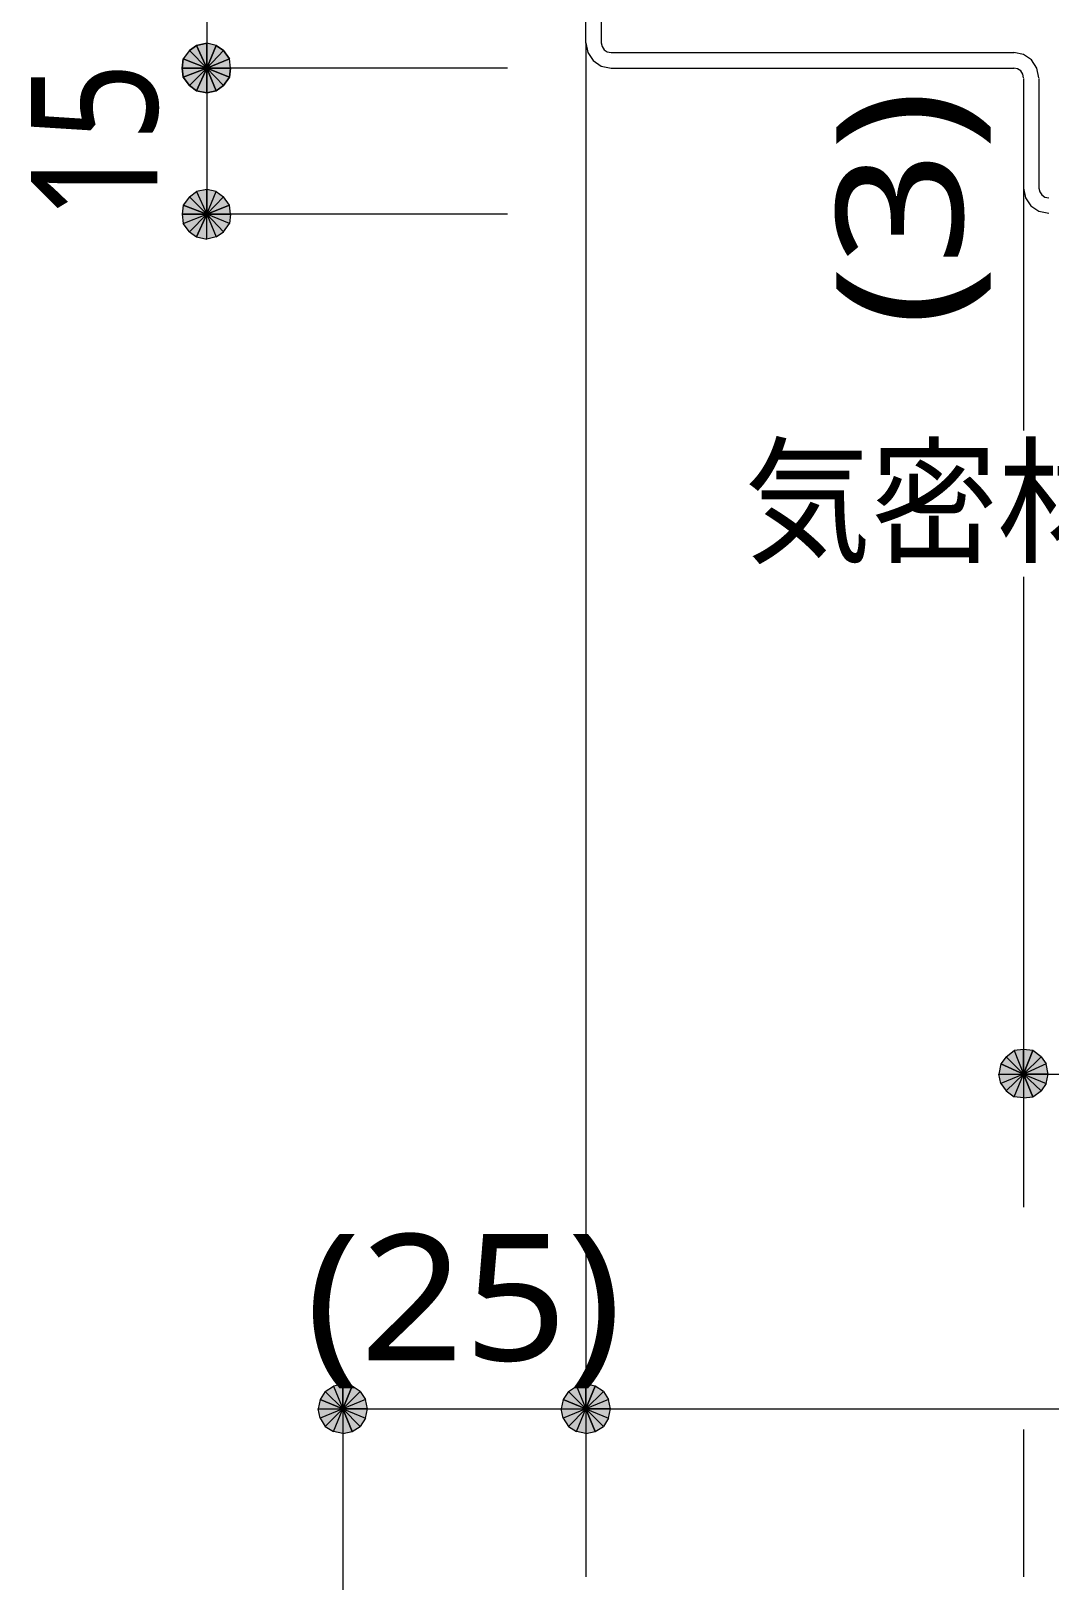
# Model space of a CAD drawing. Header units: millimetres. Extents: x 0 to 420, y 0 to 297.
# Drawn here: x 121.27 to 142.19, y 219.18 to 251.04 of the extents above; entities that cross this region are included whole.
import ezdxf
from ezdxf.enums import TextEntityAlignment as Align

# ---------------------------------------------------------------- set-up
doc = ezdxf.new("R2010")
doc.units = ezdxf.units.MM
doc.styles.add('kst32b', font='NotoSansJP-Variable.ttf')

msp = doc.modelspace()

# ---------------------------------------------------------------- hatches: boundary and pattern name
h = msp.add_hatch(color=7)
h.paths.add_polyline_path([(124.883, 250.783), (124.672, 250.74), (124.883, 250.275), (124.883, 250.783)])
h.paths.add_polyline_path([(124.672, 250.74), (124.883, 250.275), (124.524, 250.634), (124.672, 250.74)])
h.paths.add_polyline_path([(124.883, 250.275), (124.524, 250.634), (124.396, 250.465), (124.883, 250.275)])
h = msp.add_hatch(color=7)
h.paths.add_polyline_path([(125.074, 250.74), (124.883, 250.783), (124.883, 250.275), (125.074, 250.74)])
h.paths.add_polyline_path([(124.883, 250.783), (124.883, 250.275), (124.672, 250.74), (124.883, 250.783)])
h.paths.add_polyline_path([(124.883, 250.275), (124.672, 250.74), (124.524, 250.634), (124.883, 250.275)])
h = msp.add_hatch(color=7)
h.paths.add_polyline_path([(125.074, 250.74), (124.883, 250.783), (124.883, 250.275), (125.074, 250.74)])
h.paths.add_polyline_path([(124.883, 250.783), (124.883, 250.275), (124.672, 250.74), (124.883, 250.783)])
h.paths.add_polyline_path([(124.883, 250.275), (124.672, 250.74), (124.524, 250.634), (124.883, 250.275)])
h = msp.add_hatch(color=7)
h.paths.add_polyline_path([(125.349, 250.465), (125.222, 250.634), (124.883, 250.275), (125.349, 250.465)])
h.paths.add_polyline_path([(125.222, 250.634), (124.883, 250.275), (125.074, 250.74), (125.222, 250.634)])
h.paths.add_polyline_path([(124.883, 250.275), (125.074, 250.74), (124.883, 250.783), (124.883, 250.275)])
h = msp.add_hatch(color=7)
h.paths.add_polyline_path([(125.37, 250.275), (125.349, 250.465), (124.883, 250.275), (125.37, 250.275)])
h.paths.add_polyline_path([(125.349, 250.465), (124.883, 250.275), (125.222, 250.634), (125.349, 250.465)])
h.paths.add_polyline_path([(124.883, 250.275), (125.222, 250.634), (125.074, 250.74), (124.883, 250.275)])
h = msp.add_hatch(color=7)
h.paths.add_polyline_path([(125.37, 250.275), (125.349, 250.465), (124.883, 250.275), (125.37, 250.275)])
h.paths.add_polyline_path([(125.349, 250.465), (124.883, 250.275), (125.222, 250.634), (125.349, 250.465)])
h.paths.add_polyline_path([(124.883, 250.275), (125.222, 250.634), (125.074, 250.74), (124.883, 250.275)])
h = msp.add_hatch(color=7)
h.paths.add_polyline_path([(124.524, 250.634), (124.396, 250.465), (124.883, 250.275), (124.524, 250.634)])
h.paths.add_polyline_path([(124.396, 250.465), (124.883, 250.275), (124.375, 250.275), (124.396, 250.465)])
h.paths.add_polyline_path([(124.883, 250.275), (124.375, 250.275), (124.396, 250.084), (124.883, 250.275)])
h = msp.add_hatch(color=7)
h.paths.add_polyline_path([(124.524, 250.634), (124.396, 250.465), (124.883, 250.275), (124.524, 250.634)])
h.paths.add_polyline_path([(124.396, 250.465), (124.883, 250.275), (124.375, 250.275), (124.396, 250.465)])
h = msp.add_hatch(color=7)
h.paths.add_polyline_path([(124.396, 250.465), (124.375, 250.275), (124.883, 250.275), (124.396, 250.465)])
h.paths.add_polyline_path([(124.375, 250.275), (124.883, 250.275), (124.396, 250.084), (124.375, 250.275)])
h.paths.add_polyline_path([(124.883, 250.275), (124.396, 250.084), (124.524, 249.915), (124.883, 250.275)])
h = msp.add_hatch(color=7)
h.paths.add_polyline_path([(125.222, 249.915), (125.349, 250.084), (124.883, 250.275), (125.222, 249.915)])
h.paths.add_polyline_path([(125.349, 250.084), (124.883, 250.275), (125.37, 250.275), (125.349, 250.084)])
h.paths.add_polyline_path([(124.883, 250.275), (125.37, 250.275), (125.349, 250.465), (124.883, 250.275)])
h = msp.add_hatch(color=7)
h.paths.add_polyline_path([(124.375, 250.275), (124.396, 250.084), (124.883, 250.275), (124.375, 250.275)])
h.paths.add_polyline_path([(124.396, 250.084), (124.883, 250.275), (124.524, 249.915), (124.396, 250.084)])
h.paths.add_polyline_path([(124.883, 250.275), (124.524, 249.915), (124.672, 249.809), (124.883, 250.275)])
h = msp.add_hatch(color=7)
h.paths.add_polyline_path([(124.396, 250.084), (124.524, 249.915), (124.883, 250.275), (124.396, 250.084)])
h.paths.add_polyline_path([(124.524, 249.915), (124.883, 250.275), (124.672, 249.809), (124.524, 249.915)])
h.paths.add_polyline_path([(124.883, 250.275), (124.672, 249.809), (124.883, 249.767), (124.883, 250.275)])
h = msp.add_hatch(color=7)
h.paths.add_polyline_path([(124.524, 249.915), (124.672, 249.809), (124.883, 250.275), (124.524, 249.915)])
h.paths.add_polyline_path([(124.672, 249.809), (124.883, 250.275), (124.883, 249.767), (124.672, 249.809)])
h.paths.add_polyline_path([(124.883, 250.275), (124.883, 249.767), (125.074, 249.809), (124.883, 250.275)])
h = msp.add_hatch(color=7)
h.paths.add_polyline_path([(124.672, 249.809), (124.883, 249.767), (124.883, 250.275), (124.672, 249.809)])
h.paths.add_polyline_path([(124.883, 249.767), (124.883, 250.275), (125.074, 249.809), (124.883, 249.767)])
h.paths.add_polyline_path([(124.883, 250.275), (125.074, 249.809), (125.222, 249.915), (124.883, 250.275)])
h = msp.add_hatch(color=7)
h.paths.add_polyline_path([(124.883, 249.767), (125.074, 249.809), (124.883, 250.275), (124.883, 249.767)])
h.paths.add_polyline_path([(125.074, 249.809), (124.883, 250.275), (125.222, 249.915), (125.074, 249.809)])
h.paths.add_polyline_path([(124.883, 250.275), (125.222, 249.915), (125.349, 250.084), (124.883, 250.275)])
for points in [[(125.349, 250.084), (125.37, 250.275), (124.883, 250.275), (125.349, 250.084)], [(124.396, 247.459), (124.375, 247.269), (124.883, 247.269), (124.396, 247.459)], [(141.859, 230.082), (141.669, 230.103), (141.669, 229.595), (141.859, 230.082)], [(127.868, 223.181), (127.677, 223.224), (127.677, 222.716), (127.868, 223.181)], [(132.863, 223.181), (132.673, 223.224), (132.673, 222.716), (132.863, 223.181)]]:
    msp.add_hatch(color=7).paths.add_polyline_path(points)
h = msp.add_hatch(color=7)
h.paths.add_polyline_path([(125.074, 249.809), (125.222, 249.915), (124.883, 250.275), (125.074, 249.809)])
h.paths.add_polyline_path([(125.222, 249.915), (124.883, 250.275), (125.349, 250.084), (125.222, 249.915)])
h.paths.add_polyline_path([(124.883, 250.275), (125.349, 250.084), (125.37, 250.275), (124.883, 250.275)])
h = msp.add_hatch(color=7)
h.paths.add_polyline_path([(124.883, 247.777), (124.672, 247.735), (124.883, 247.269), (124.883, 247.777)])
h.paths.add_polyline_path([(124.672, 247.735), (124.883, 247.269), (124.524, 247.629), (124.672, 247.735)])
h.paths.add_polyline_path([(124.883, 247.269), (124.524, 247.629), (124.396, 247.459), (124.883, 247.269)])
h = msp.add_hatch(color=7)
h.paths.add_polyline_path([(125.349, 247.459), (125.222, 247.629), (124.883, 247.269), (125.349, 247.459)])
h.paths.add_polyline_path([(125.222, 247.629), (124.883, 247.269), (125.074, 247.735), (125.222, 247.629)])
h.paths.add_polyline_path([(124.883, 247.269), (125.074, 247.735), (124.883, 247.777), (124.883, 247.269)])
h = msp.add_hatch(color=7)
h.paths.add_polyline_path([(124.375, 247.269), (124.396, 247.079), (124.883, 247.269), (124.375, 247.269)])
h.paths.add_polyline_path([(124.396, 247.079), (124.883, 247.269), (124.524, 246.909), (124.396, 247.079)])
h.paths.add_polyline_path([(124.883, 247.269), (124.524, 246.909), (124.672, 246.803), (124.883, 247.269)])
h = msp.add_hatch(color=7)
h.paths.add_polyline_path([(124.672, 246.803), (124.883, 246.761), (124.883, 247.269), (124.672, 246.803)])
h.paths.add_polyline_path([(124.883, 246.761), (124.883, 247.269), (125.074, 246.803), (124.883, 246.761)])
h.paths.add_polyline_path([(124.883, 247.269), (125.074, 246.803), (125.222, 246.909), (124.883, 247.269)])
h = msp.add_hatch(color=7)
h.paths.add_polyline_path([(125.222, 246.909), (125.349, 247.079), (124.883, 247.269), (125.222, 246.909)])
h.paths.add_polyline_path([(125.349, 247.079), (124.883, 247.269), (125.37, 247.269), (125.349, 247.079)])
h.paths.add_polyline_path([(124.883, 247.269), (125.37, 247.269), (125.349, 247.459), (124.883, 247.269)])
h = msp.add_hatch(color=7)
h.paths.add_polyline_path([(141.669, 230.103), (141.478, 230.082), (141.669, 229.595), (141.669, 230.103)])
h.paths.add_polyline_path([(141.478, 230.082), (141.669, 229.595), (141.309, 229.955), (141.478, 230.082)])
h.paths.add_polyline_path([(141.669, 229.595), (141.309, 229.955), (141.203, 229.806), (141.669, 229.595)])
h = msp.add_hatch(color=7)
h.paths.add_polyline_path([(142.177, 229.595), (142.134, 229.806), (141.669, 229.595), (142.177, 229.595)])
h.paths.add_polyline_path([(142.134, 229.806), (141.669, 229.595), (142.028, 229.955), (142.134, 229.806)])
h.paths.add_polyline_path([(141.669, 229.595), (142.028, 229.955), (141.859, 230.082), (141.669, 229.595)])
h = msp.add_hatch(color=7)
h.paths.add_polyline_path([(141.203, 229.806), (141.161, 229.595), (141.669, 229.595), (141.203, 229.806)])
h.paths.add_polyline_path([(141.161, 229.595), (141.669, 229.595), (141.203, 229.404), (141.161, 229.595)])
h.paths.add_polyline_path([(141.669, 229.595), (141.203, 229.404), (141.309, 229.256), (141.669, 229.595)])
h = msp.add_hatch(color=7)
h.paths.add_polyline_path([(141.309, 229.256), (141.478, 229.129), (141.669, 229.595), (141.309, 229.256)])
h.paths.add_polyline_path([(141.478, 229.129), (141.669, 229.595), (141.669, 229.108), (141.478, 229.129)])
h.paths.add_polyline_path([(141.669, 229.595), (141.669, 229.108), (141.859, 229.129), (141.669, 229.595)])
h = msp.add_hatch(color=7)
h.paths.add_polyline_path([(141.859, 229.129), (142.028, 229.256), (141.669, 229.595), (141.859, 229.129)])
h.paths.add_polyline_path([(142.028, 229.256), (141.669, 229.595), (142.134, 229.404), (142.028, 229.256)])
h.paths.add_polyline_path([(141.669, 229.595), (142.134, 229.404), (142.177, 229.595), (141.669, 229.595)])
h = msp.add_hatch(color=7)
h.paths.add_polyline_path([(127.677, 223.224), (127.487, 223.181), (127.677, 222.716), (127.677, 223.224)])
h.paths.add_polyline_path([(127.487, 223.181), (127.677, 222.716), (127.318, 223.075), (127.487, 223.181)])
h.paths.add_polyline_path([(127.677, 222.716), (127.318, 223.075), (127.212, 222.906), (127.677, 222.716)])
h = msp.add_hatch(color=7)
h.paths.add_polyline_path([(128.185, 222.716), (128.143, 222.906), (127.677, 222.716), (128.185, 222.716)])
h.paths.add_polyline_path([(128.143, 222.906), (127.677, 222.716), (128.037, 223.075), (128.143, 222.906)])
h.paths.add_polyline_path([(127.677, 222.716), (128.037, 223.075), (127.868, 223.181), (127.677, 222.716)])
h = msp.add_hatch(color=7)
h.paths.add_polyline_path([(132.673, 223.224), (132.482, 223.181), (132.673, 222.716), (132.673, 223.224)])
h.paths.add_polyline_path([(132.482, 223.181), (132.673, 222.716), (132.313, 223.075), (132.482, 223.181)])
h.paths.add_polyline_path([(132.673, 222.716), (132.313, 223.075), (132.207, 222.906), (132.673, 222.716)])
h = msp.add_hatch(color=7)
h.paths.add_polyline_path([(133.181, 222.716), (133.138, 222.906), (132.673, 222.716), (133.181, 222.716)])
h.paths.add_polyline_path([(133.138, 222.906), (132.673, 222.716), (133.033, 223.075), (133.138, 222.906)])
h.paths.add_polyline_path([(132.673, 222.716), (133.033, 223.075), (132.863, 223.181), (132.673, 222.716)])
h = msp.add_hatch(color=7)
h.paths.add_polyline_path([(127.212, 222.906), (127.169, 222.716), (127.677, 222.716), (127.212, 222.906)])
h.paths.add_polyline_path([(127.169, 222.716), (127.677, 222.716), (127.212, 222.525), (127.169, 222.716)])
h.paths.add_polyline_path([(127.677, 222.716), (127.212, 222.525), (127.318, 222.356), (127.677, 222.716)])
h = msp.add_hatch(color=7)
h.paths.add_polyline_path([(127.318, 222.356), (127.487, 222.25), (127.677, 222.716), (127.318, 222.356)])
h.paths.add_polyline_path([(127.487, 222.25), (127.677, 222.716), (127.677, 222.208), (127.487, 222.25)])
h.paths.add_polyline_path([(127.677, 222.716), (127.677, 222.208), (127.868, 222.25), (127.677, 222.716)])
h = msp.add_hatch(color=7)
h.paths.add_polyline_path([(127.868, 222.25), (128.037, 222.356), (127.677, 222.716), (127.868, 222.25)])
h.paths.add_polyline_path([(128.037, 222.356), (127.677, 222.716), (128.143, 222.525), (128.037, 222.356)])
h.paths.add_polyline_path([(127.677, 222.716), (128.143, 222.525), (128.185, 222.716), (127.677, 222.716)])
h = msp.add_hatch(color=7)
h.paths.add_polyline_path([(132.207, 222.906), (132.165, 222.716), (132.673, 222.716), (132.207, 222.906)])
h.paths.add_polyline_path([(132.165, 222.716), (132.673, 222.716), (132.207, 222.525), (132.165, 222.716)])
h.paths.add_polyline_path([(132.673, 222.716), (132.207, 222.525), (132.313, 222.356), (132.673, 222.716)])
h = msp.add_hatch(color=7)
h.paths.add_polyline_path([(132.313, 222.356), (132.482, 222.25), (132.673, 222.716), (132.313, 222.356)])
h.paths.add_polyline_path([(132.482, 222.25), (132.673, 222.716), (132.673, 222.208), (132.482, 222.25)])
h.paths.add_polyline_path([(132.673, 222.716), (132.673, 222.208), (132.863, 222.25), (132.673, 222.716)])
h = msp.add_hatch(color=7)
h.paths.add_polyline_path([(132.863, 222.25), (133.033, 222.356), (132.673, 222.716), (132.863, 222.25)])
h.paths.add_polyline_path([(133.033, 222.356), (132.673, 222.716), (133.138, 222.525), (133.033, 222.356)])
h.paths.add_polyline_path([(132.673, 222.716), (133.138, 222.525), (133.181, 222.716), (132.673, 222.716)])

# ---------------------------------------------------------------- linework, layer by layer
at = {"lineweight": 13}
for points in [[(124.883, 255.27), (124.883, 250.275)], [(132.673, 250.783), (132.673, 254.741)], [(132.99, 254.741), (132.99, 250.783)], [(132.673, 250.793), (132.713, 250.591), (132.825, 250.427), (132.989, 250.315), (133.191, 250.275)], [(132.673, 250.783), (132.673, 219.265)], [(132.99, 250.793), (133.006, 250.715), (133.049, 250.651), (133.113, 250.608), (133.191, 250.592)], [(133.202, 250.592), (141.478, 250.592)], [(141.986, 250.074), (141.945, 250.275), (141.834, 250.44), (141.669, 250.551), (141.467, 250.592)], [(131.064, 250.275), (124.883, 250.275)], [(124.883, 250.275), (124.883, 247.269)], [(133.202, 250.275), (141.478, 250.275)], [(141.669, 250.074), (141.653, 250.152), (141.61, 250.216), (141.546, 250.259), (141.467, 250.275)], [(141.669, 250.063), (141.669, 247.798)], [(141.986, 250.063), (141.986, 247.798)], [(141.668, 247.809), (141.709, 247.607), (141.82, 247.442), (141.985, 247.331), (142.187, 247.29)], [(141.669, 247.798), (141.669, 242.824)], [(141.986, 247.809), (142.002, 247.73), (142.045, 247.667), (142.109, 247.623), (142.187, 247.608)], [(131.064, 247.269), (124.883, 247.269)], [(141.669, 239.818), (141.669, 226.864)], [(141.669, 229.595), (151.871, 229.595)], [(127.677, 222.716), (127.677, 210.629)], [(127.677, 222.716), (132.673, 222.716), (160.465, 222.716)], [(141.669, 222.292), (141.669, 219.265)]]:
    msp.add_lwpolyline(points, dxfattribs=at)
at = {"lineweight": 0}
for points in [[(124.883, 250.275), (124.672, 250.74), (124.524, 250.634)], [(124.672, 250.74), (124.883, 250.275), (124.524, 250.634)], [(124.883, 250.275), (124.672, 250.74), (124.524, 250.634)], [(124.883, 250.783), (124.883, 250.275), (124.672, 250.74)], [(124.883, 250.783), (124.672, 250.74), (124.883, 250.275)], [(124.883, 250.783), (124.883, 250.275), (124.672, 250.74)], [(125.074, 250.74), (124.883, 250.783), (124.883, 250.275)], [(124.883, 250.275), (125.074, 250.74), (124.883, 250.783)], [(125.074, 250.74), (124.883, 250.783), (124.883, 250.275)], [(124.883, 250.275), (125.222, 250.634), (125.074, 250.74)], [(125.222, 250.634), (124.883, 250.275), (125.074, 250.74)], [(124.883, 250.275), (125.222, 250.634), (125.074, 250.74)], [(124.396, 250.465), (124.883, 250.275), (124.375, 250.275)], [(124.396, 250.465), (124.375, 250.275), (124.883, 250.275)], [(124.396, 250.465), (124.883, 250.275), (124.375, 250.275)], [(124.524, 250.634), (124.396, 250.465), (124.883, 250.275)], [(124.883, 250.275), (124.524, 250.634), (124.396, 250.465)], [(124.524, 250.634), (124.396, 250.465), (124.883, 250.275)], [(125.349, 250.465), (124.883, 250.275), (125.222, 250.634)], [(125.349, 250.465), (125.222, 250.634), (124.883, 250.275)], [(125.349, 250.465), (124.883, 250.275), (125.222, 250.634)], [(125.37, 250.275), (125.349, 250.465), (124.883, 250.275)], [(124.883, 250.275), (125.37, 250.275), (125.349, 250.465)], [(125.37, 250.275), (125.349, 250.465), (124.883, 250.275)], [(124.883, 250.275), (124.375, 250.275), (124.396, 250.084)], [(124.375, 250.275), (124.396, 250.084), (124.883, 250.275)], [(124.375, 250.275), (124.883, 250.275), (124.396, 250.084)], [(124.396, 250.084), (124.524, 249.915), (124.883, 250.275)], [(124.396, 250.084), (124.883, 250.275), (124.524, 249.915)], [(124.883, 250.275), (124.396, 250.084), (124.524, 249.915)], [(124.524, 249.915), (124.883, 250.275), (124.672, 249.809)], [(124.883, 250.275), (124.524, 249.915), (124.672, 249.809)], [(124.524, 249.915), (124.672, 249.809), (124.883, 250.275)], [(124.883, 250.275), (124.672, 249.809), (124.883, 249.767)], [(124.672, 249.809), (124.883, 249.767), (124.883, 250.275)], [(124.672, 249.809), (124.883, 250.275), (124.883, 249.767)], [(124.883, 249.767), (125.074, 249.809), (124.883, 250.275)], [(125.074, 249.809), (124.883, 250.275), (125.222, 249.915)], [(124.883, 250.275), (125.222, 249.915), (125.349, 250.084)], [(125.349, 250.084), (125.37, 250.275), (124.883, 250.275)], [(124.883, 249.767), (124.883, 250.275), (125.074, 249.809)], [(124.883, 250.275), (125.074, 249.809), (125.222, 249.915)], [(125.222, 249.915), (125.349, 250.084), (124.883, 250.275)], [(125.349, 250.084), (124.883, 250.275), (125.37, 250.275)], [(124.883, 250.275), (124.883, 249.767), (125.074, 249.809)], [(125.074, 249.809), (125.222, 249.915), (124.883, 250.275)], [(125.222, 249.915), (124.883, 250.275), (125.349, 250.084)], [(124.883, 250.275), (125.349, 250.084), (125.37, 250.275)], [(124.883, 247.269), (124.524, 247.629), (124.396, 247.459)], [(124.672, 247.735), (124.883, 247.269), (124.524, 247.629)], [(124.883, 247.777), (124.672, 247.735), (124.883, 247.269)], [(124.883, 247.269), (125.074, 247.735), (124.883, 247.777)], [(125.222, 247.629), (124.883, 247.269), (125.074, 247.735)], [(125.349, 247.459), (125.222, 247.629), (124.883, 247.269)], [(124.396, 247.459), (124.375, 247.269), (124.883, 247.269)], [(124.375, 247.269), (124.396, 247.079), (124.883, 247.269)], [(124.396, 247.079), (124.883, 247.269), (124.524, 246.909)], [(124.883, 247.269), (124.524, 246.909), (124.672, 246.803)], [(124.672, 246.803), (124.883, 246.761), (124.883, 247.269)], [(124.883, 247.269), (125.37, 247.269), (125.349, 247.459)], [(124.883, 246.761), (124.883, 247.269), (125.074, 246.803)], [(124.883, 247.269), (125.074, 246.803), (125.222, 246.909)], [(125.222, 246.909), (125.349, 247.079), (124.883, 247.269)], [(125.349, 247.079), (124.883, 247.269), (125.37, 247.269)], [(141.478, 230.082), (141.669, 229.595), (141.309, 229.955)], [(141.669, 230.103), (141.478, 230.082), (141.669, 229.595)], [(141.859, 230.082), (141.669, 230.103), (141.669, 229.595)], [(141.669, 229.595), (142.028, 229.955), (141.859, 230.082)], [(141.203, 229.806), (141.161, 229.595), (141.669, 229.595)], [(141.669, 229.595), (141.309, 229.955), (141.203, 229.806)], [(142.134, 229.806), (141.669, 229.595), (142.028, 229.955)], [(142.177, 229.595), (142.134, 229.806), (141.669, 229.595)], [(141.161, 229.595), (141.669, 229.595), (141.203, 229.404)], [(141.669, 229.595), (141.203, 229.404), (141.309, 229.256)], [(141.309, 229.256), (141.478, 229.129), (141.669, 229.595)], [(141.478, 229.129), (141.669, 229.595), (141.669, 229.108)], [(141.669, 229.595), (141.669, 229.108), (141.859, 229.129)], [(141.859, 229.129), (142.028, 229.256), (141.669, 229.595)], [(142.028, 229.256), (141.669, 229.595), (142.134, 229.404)], [(141.669, 229.595), (142.134, 229.404), (142.177, 229.595)], [(127.677, 222.716), (127.318, 223.075), (127.212, 222.906)], [(127.487, 223.181), (127.677, 222.716), (127.318, 223.075)], [(127.677, 223.224), (127.487, 223.181), (127.677, 222.716)], [(127.868, 223.181), (127.677, 223.224), (127.677, 222.716)], [(127.677, 222.716), (128.037, 223.075), (127.868, 223.181)], [(128.143, 222.906), (127.677, 222.716), (128.037, 223.075)], [(132.673, 222.716), (132.313, 223.075), (132.207, 222.906)], [(132.482, 223.181), (132.673, 222.716), (132.313, 223.075)], [(132.673, 223.224), (132.482, 223.181), (132.673, 222.716)], [(132.863, 223.181), (132.673, 223.224), (132.673, 222.716)], [(132.673, 222.716), (133.033, 223.075), (132.863, 223.181)], [(133.138, 222.906), (132.673, 222.716), (133.033, 223.075)], [(127.212, 222.906), (127.169, 222.716), (127.677, 222.716)], [(127.169, 222.716), (127.677, 222.716), (127.212, 222.525)], [(127.677, 222.716), (127.212, 222.525), (127.318, 222.356)], [(127.318, 222.356), (127.487, 222.25), (127.677, 222.716)], [(127.487, 222.25), (127.677, 222.716), (127.677, 222.208)], [(128.185, 222.716), (128.143, 222.906), (127.677, 222.716)], [(127.677, 222.716), (127.677, 222.208), (127.868, 222.25)], [(127.868, 222.25), (128.037, 222.356), (127.677, 222.716)], [(128.037, 222.356), (127.677, 222.716), (128.143, 222.525)], [(127.677, 222.716), (128.143, 222.525), (128.185, 222.716)], [(132.207, 222.906), (132.165, 222.716), (132.673, 222.716)], [(132.165, 222.716), (132.673, 222.716), (132.207, 222.525)], [(132.673, 222.716), (132.207, 222.525), (132.313, 222.356)], [(132.313, 222.356), (132.482, 222.25), (132.673, 222.716)], [(132.482, 222.25), (132.673, 222.716), (132.673, 222.208)], [(133.181, 222.716), (133.138, 222.906), (132.673, 222.716)], [(132.673, 222.716), (132.673, 222.208), (132.863, 222.25)], [(132.863, 222.25), (133.033, 222.356), (132.673, 222.716)], [(133.033, 222.356), (132.673, 222.716), (133.138, 222.525)], [(132.673, 222.716), (133.138, 222.525), (133.181, 222.716)]]:
    msp.add_lwpolyline(points, close=True, dxfattribs=at)

# ---------------------------------------------------------------- texts
at = {"style": 'kst32b'}
for s, height, p, p2 in [('15', 2.5989, (123.867, 247.142), (123.867, 250.391)), ('(3)', 2.5989, (140.42, 244.962), (140.42, 249.835)), ('気密材', 2.0791, (135.932, 240.326), (143.729, 240.326)), ('(25)', 2.5989, (126.915, 223.711), (133.413, 223.711))]:
    msp.add_text(s, height=height, dxfattribs=at).set_placement(p, p2, align=Align.FIT)

doc.saveas('drawing.dxf')
